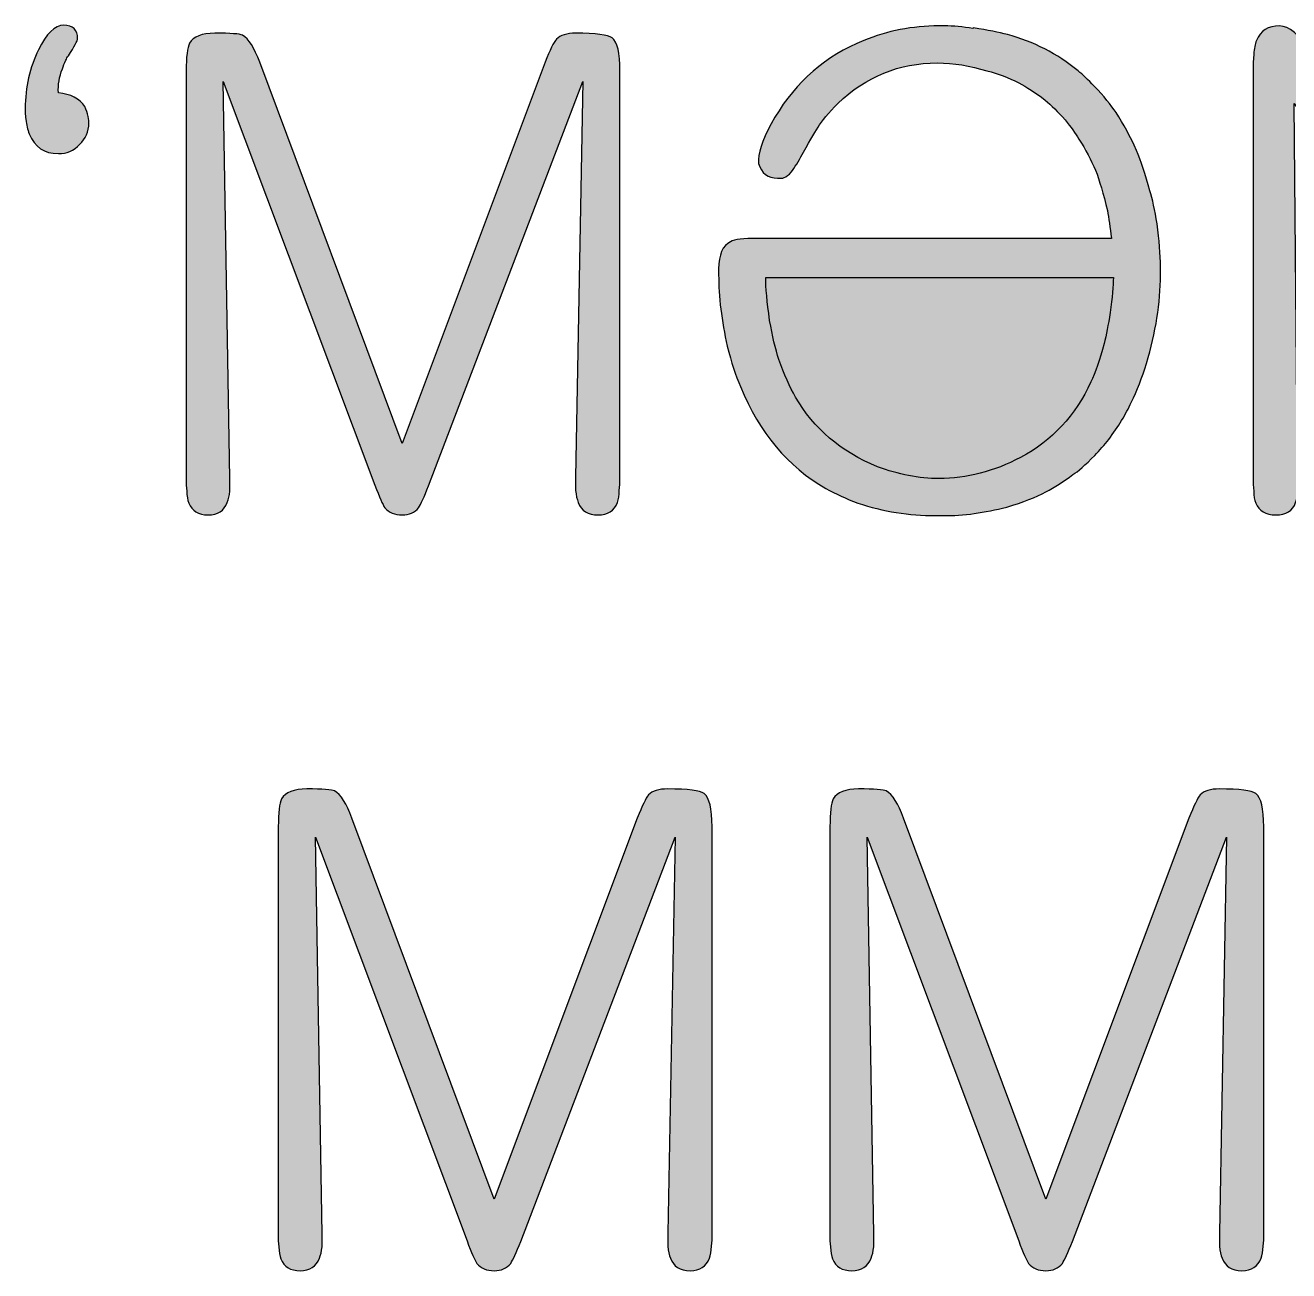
# Model space of a CAD drawing. Header units: centimetres. Extents: x -18.6 to 18.8, y -13 to 11.8.
# Drawn here: x -10.321 to -9.658, y -11.728 to -11.075 of the extents above; entities that cross this region are included whole.
import ezdxf

# ---------------------------------------------------------------- set-up
doc = ezdxf.new("R2010")
doc.units = ezdxf.units.CM
doc.header["$MEASUREMENT"] = 0
doc.layers.add('Layer 1', color=7, linetype='Continuous')

msp = doc.modelspace()

# ---------------------------------------------------------------- hatches: boundary and pattern name
at = {"layer": 'Layer 1', "true_color": 0x373435}
h = msp.add_hatch(color=250, dxfattribs=at)
edge = h.paths.add_edge_path()
edge.add_spline(control_points=[(-10.30366, -11.11001), (-10.29717, -11.1107), (-10.29254, -11.11314), (-10.28976, -11.1173), (-10.28907, -11.11893), (-10.28849, -11.12067), (-10.28802, -11.12251), (-10.28802, -11.12251), (-10.28768, -11.1246), (-10.28768, -11.1246), (-10.28768, -11.1246), (-10.28768, -11.12599), (-10.28768, -11.12599), (-10.28768, -11.13039), (-10.2893, -11.13409), (-10.29254, -11.1371), (-10.29555, -11.14035), (-10.29925, -11.14196), (-10.30366, -11.14196), (-10.31108, -11.14196), (-10.31616, -11.13849), (-10.31896, -11.13154), (-10.31988, -11.12946), (-10.32046, -11.12691), (-10.32069, -11.12391), (-10.32093, -11.12275), (-10.32104, -11.12159), (-10.32104, -11.12043), (-10.32104, -11.12043), (-10.32104, -11.11835), (-10.32104, -11.11835), (-10.32104, -11.10701), (-10.31872, -11.0967), (-10.31408, -11.08744), (-10.30992, -11.07888), (-10.30552, -11.07459), (-10.30088, -11.07459), (-10.29602, -11.07459), (-10.29359, -11.07691), (-10.29359, -11.08154), (-10.29359, -11.0827), (-10.2952, -11.0857), (-10.29844, -11.09057), (-10.29891, -11.09126), (-10.29938, -11.09207), (-10.29983, -11.09299), (-10.30053, -11.09438), (-10.30111, -11.09589), (-10.30157, -11.09751), (-10.30321, -11.10168), (-10.3039, -11.10585), (-10.30366, -11.11001)], knot_values=[0, 0, 0, 0, 0.058824, 0.058824, 0.058824, 0.117647, 0.117647, 0.117647, 0.176471, 0.176471, 0.176471, 0.235294, 0.235294, 0.235294, 0.294118, 0.294118, 0.294118, 0.352941, 0.352941, 0.352941, 0.411765, 0.411765, 0.411765, 0.470588, 0.470588, 0.470588, 0.529412, 0.529412, 0.529412, 0.588235, 0.588235, 0.588235, 0.647059, 0.647059, 0.647059, 0.705882, 0.705882, 0.705882, 0.764706, 0.764706, 0.764706, 0.823529, 0.823529, 0.823529, 0.882353, 0.882353, 0.882353, 0.941176, 0.941176, 0.941176, 1, 1, 1, 1], degree=3, periodic=1)
h = msp.add_hatch(color=250, dxfattribs=at)
edge = h.paths.add_edge_path()
edge.add_spline(control_points=[(-10.04822, -11.09404), (-10.04567, -11.08756), (-10.0437, -11.08351), (-10.04232, -11.08188), (-10.04024, -11.0798), (-10.03687, -11.07875), (-10.03224, -11.07875), (-10.02157, -11.07875), (-10.01521, -11.07957), (-10.01312, -11.08119), (-10.01033, -11.08327), (-10.00895, -11.08906), (-10.00895, -11.09856), (-10.00895, -11.09856), (-10.00895, -11.31561), (-10.00895, -11.31561), (-10.00895, -11.31561), (-10.0093, -11.31874), (-10.0093, -11.31874), (-10.0093, -11.32129), (-10.00964, -11.32337), (-10.01033, -11.32499), (-10.01197, -11.32939), (-10.01533, -11.33158), (-10.02042, -11.33158), (-10.02576, -11.33158), (-10.02923, -11.32939), (-10.03085, -11.32499), (-10.03155, -11.32337), (-10.032, -11.32129), (-10.03224, -11.31874), (-10.03224, -11.31874), (-10.03224, -11.31179), (-10.03224, -11.31179), (-10.03224, -11.31179), (-10.02842, -11.10411), (-10.02842, -11.10411), (-10.02842, -11.10411), (-10.10939, -11.31631), (-10.10939, -11.31631), (-10.1117, -11.3221), (-10.11345, -11.32592), (-10.11461, -11.32777), (-10.11669, -11.33032), (-10.11958, -11.33158), (-10.12329, -11.33158), (-10.12722, -11.33158), (-10.13025, -11.33032), (-10.13233, -11.32777), (-10.13349, -11.32615), (-10.13522, -11.32221), (-10.13754, -11.31596), (-10.13754, -11.31596), (-10.21713, -11.10411), (-10.21713, -11.10411), (-10.21713, -11.10411), (-10.21364, -11.31248), (-10.21364, -11.31248), (-10.21364, -11.31248), (-10.21364, -11.31908), (-10.21364, -11.31908), (-10.21388, -11.3214), (-10.21434, -11.32337), (-10.21505, -11.32499), (-10.21667, -11.32939), (-10.22002, -11.33158), (-10.22512, -11.33158), (-10.23022, -11.33158), (-10.23358, -11.3295), (-10.2352, -11.32534), (-10.23589, -11.32371), (-10.23624, -11.32163), (-10.23624, -11.31908), (-10.23624, -11.31908), (-10.23659, -11.31596), (-10.23659, -11.31596), (-10.23659, -11.31596), (-10.23659, -11.09856), (-10.23659, -11.09856), (-10.23659, -11.09114), (-10.23601, -11.08628), (-10.23485, -11.08396), (-10.23277, -11.08049), (-10.22836, -11.07875), (-10.22165, -11.07875), (-10.2133, -11.07875), (-10.20843, -11.0791), (-10.20705, -11.0798), (-10.2038, -11.08165), (-10.2008, -11.0864), (-10.198, -11.09404), (-10.198, -11.09404), (-10.12329, -11.29408), (-10.12329, -11.29408), (-10.12329, -11.29408), (-10.04822, -11.09404), (-10.04822, -11.09404)], knot_values=[0, 0, 0, 0, 0.03125, 0.03125, 0.03125, 0.0625, 0.0625, 0.0625, 0.09375, 0.09375, 0.09375, 0.125, 0.125, 0.125, 0.15625, 0.15625, 0.15625, 0.1875, 0.1875, 0.1875, 0.21875, 0.21875, 0.21875, 0.25, 0.25, 0.25, 0.28125, 0.28125, 0.28125, 0.3125, 0.3125, 0.3125, 0.34375, 0.34375, 0.34375, 0.375, 0.375, 0.375, 0.40625, 0.40625, 0.40625, 0.4375, 0.4375, 0.4375, 0.46875, 0.46875, 0.46875, 0.5, 0.5, 0.5, 0.53125, 0.53125, 0.53125, 0.5625, 0.5625, 0.5625, 0.59375, 0.59375, 0.59375, 0.625, 0.625, 0.625, 0.65625, 0.65625, 0.65625, 0.6875, 0.6875, 0.6875, 0.71875, 0.71875, 0.71875, 0.75, 0.75, 0.75, 0.78125, 0.78125, 0.78125, 0.8125, 0.8125, 0.8125, 0.84375, 0.84375, 0.84375, 0.875, 0.875, 0.875, 0.90625, 0.90625, 0.90625, 0.9375, 0.9375, 0.9375, 0.96875, 0.96875, 0.96875, 1, 1, 1, 1], degree=3, periodic=1)
h = msp.add_hatch(color=250, dxfattribs=at)
edge = h.paths.add_edge_path()
edge.add_spline(control_points=[(-9.84178, -11.07494), (-9.84178, -11.07494), (-9.83866, -11.07494), (-9.83866, -11.07494), (-9.83402, -11.07494), (-9.82904, -11.0754), (-9.82372, -11.07633), (-9.82372, -11.07633), (-9.82337, -11.07598), (-9.82337, -11.07598), (-9.81595, -11.07714), (-9.81005, -11.0783), (-9.80564, -11.07946), (-9.79197, -11.08315), (-9.77958, -11.08952), (-9.76846, -11.09856), (-9.76614, -11.10041), (-9.76336, -11.10307), (-9.76011, -11.10654), (-9.75501, -11.11186), (-9.7512, -11.11649), (-9.74865, -11.12043), (-9.74471, -11.12645), (-9.74111, -11.13306), (-9.73787, -11.14023), (-9.73556, -11.14578), (-9.73323, -11.15285), (-9.73091, -11.16141), (-9.72952, -11.16582), (-9.72825, -11.1716), (-9.7271, -11.17878), (-9.72594, -11.18735), (-9.72536, -11.19487), (-9.72536, -11.20135), (-9.72536, -11.20135), (-9.72536, -11.20553), (-9.72536, -11.20553), (-9.72536, -11.22034), (-9.72779, -11.23585), (-9.73265, -11.25206), (-9.73498, -11.25947), (-9.73764, -11.2663), (-9.74065, -11.27255), (-9.74343, -11.27856), (-9.74737, -11.28505), (-9.75246, -11.292), (-9.75478, -11.29477), (-9.75722, -11.29755), (-9.75977, -11.30034), (-9.76486, -11.30542), (-9.76868, -11.30879), (-9.77123, -11.3104), (-9.7761, -11.31411), (-9.78085, -11.31711), (-9.78548, -11.31943), (-9.79058, -11.32221), (-9.79741, -11.32487), (-9.80598, -11.32742), (-9.81757, -11.33043), (-9.82869, -11.33194), (-9.83935, -11.33194), (-9.83935, -11.33194), (-9.84352, -11.33194), (-9.84352, -11.33194), (-9.85719, -11.33194), (-9.87075, -11.32974), (-9.88419, -11.32534), (-9.8902, -11.32302), (-9.89577, -11.32047), (-9.90087, -11.31769), (-9.92079, -11.30635), (-9.93573, -11.28853), (-9.9457, -11.26421), (-9.94824, -11.25843), (-9.95056, -11.25137), (-9.95266, -11.24303), (-9.95567, -11.2296), (-9.95717, -11.21709), (-9.95717, -11.20553), (-9.95717, -11.20553), (-9.95717, -11.2024), (-9.95717, -11.2024), (-9.95717, -11.19498), (-9.95509, -11.19024), (-9.95091, -11.18816), (-9.94882, -11.187), (-9.94419, -11.18642), (-9.93701, -11.18642), (-9.89763, -11.18642), (-9.86147, -11.18642), (-9.82858, -11.18642), (-9.82858, -11.18642), (-9.75108, -11.18642), (-9.75108, -11.18642), (-9.75177, -11.18063), (-9.75246, -11.17577), (-9.75317, -11.17183), (-9.75525, -11.16303), (-9.75733, -11.15598), (-9.75941, -11.15065), (-9.76173, -11.14532), (-9.76463, -11.13988), (-9.7681, -11.13433), (-9.76996, -11.13132), (-9.77239, -11.12796), (-9.77541, -11.12425), (-9.77911, -11.12009), (-9.78259, -11.11661), (-9.78584, -11.11383), (-9.79092, -11.1099), (-9.79556, -11.10689), (-9.79973, -11.1048), (-9.80506, -11.10202), (-9.81062, -11.09994), (-9.81641, -11.09856), (-9.82522, -11.09578), (-9.8339, -11.09438), (-9.84248, -11.09438), (-9.8624, -11.09438), (-9.87978, -11.10145), (-9.89461, -11.11557), (-9.89947, -11.12067), (-9.90295, -11.12483), (-9.90503, -11.12807), (-9.90712, -11.13132), (-9.91014, -11.13652), (-9.91408, -11.1437), (-9.91593, -11.14717), (-9.9179, -11.15019), (-9.91998, -11.15273), (-9.92137, -11.15388), (-9.92253, -11.15459), (-9.92346, -11.15482), (-9.92393, -11.15482), (-9.92485, -11.15482), (-9.92623, -11.15482), (-9.93133, -11.15482), (-9.93469, -11.15227), (-9.93631, -11.14717), (-9.93631, -11.14625), (-9.93631, -11.14556), (-9.93631, -11.14509), (-9.93608, -11.13977), (-9.93318, -11.13236), (-9.92763, -11.12286), (-9.91651, -11.10411), (-9.90098, -11.09068), (-9.88106, -11.08257), (-9.86855, -11.07749), (-9.85546, -11.07494), (-9.84178, -11.07494)], knot_values=[0, 0, 0, 0, 0.02, 0.02, 0.02, 0.04, 0.04, 0.04, 0.06, 0.06, 0.06, 0.08, 0.08, 0.08, 0.1, 0.1, 0.1, 0.12, 0.12, 0.12, 0.14, 0.14, 0.14, 0.16, 0.16, 0.16, 0.18, 0.18, 0.18, 0.2, 0.2, 0.2, 0.22, 0.22, 0.22, 0.24, 0.24, 0.24, 0.26, 0.26, 0.26, 0.28, 0.28, 0.28, 0.3, 0.3, 0.3, 0.32, 0.32, 0.32, 0.34, 0.34, 0.34, 0.36, 0.36, 0.36, 0.38, 0.38, 0.38, 0.4, 0.4, 0.4, 0.42, 0.42, 0.42, 0.44, 0.44, 0.44, 0.46, 0.46, 0.46, 0.48, 0.48, 0.48, 0.5, 0.5, 0.5, 0.52, 0.52, 0.52, 0.54, 0.54, 0.54, 0.56, 0.56, 0.56, 0.58, 0.58, 0.58, 0.6, 0.6, 0.6, 0.62, 0.62, 0.62, 0.64, 0.64, 0.64, 0.66, 0.66, 0.66, 0.68, 0.68, 0.68, 0.7, 0.7, 0.7, 0.72, 0.72, 0.72, 0.74, 0.74, 0.74, 0.76, 0.76, 0.76, 0.78, 0.78, 0.78, 0.8, 0.8, 0.8, 0.82, 0.82, 0.82, 0.84, 0.84, 0.84, 0.86, 0.86, 0.86, 0.88, 0.88, 0.88, 0.9, 0.9, 0.9, 0.92, 0.92, 0.92, 0.94, 0.94, 0.94, 0.96, 0.96, 0.96, 0.98, 0.98, 0.98, 1, 1, 1, 1], degree=3, periodic=1)
h = msp.add_hatch(color=250, dxfattribs=at)
edge = h.paths.add_edge_path()
edge.add_spline(control_points=[(-9.50988, -11.08883), (-9.50988, -11.08883), (-9.50988, -11.08709), (-9.50988, -11.08709), (-9.50988, -11.08709), (-9.50954, -11.08501), (-9.50954, -11.08501), (-9.5093, -11.08315), (-9.50884, -11.08154), (-9.50814, -11.08015), (-9.50652, -11.07644), (-9.50328, -11.07459), (-9.49841, -11.07459), (-9.49308, -11.07459), (-9.48961, -11.07667), (-9.48799, -11.08084), (-9.4873, -11.08246), (-9.48695, -11.08454), (-9.48695, -11.08709), (-9.48695, -11.08709), (-9.4866, -11.09057), (-9.4866, -11.09057), (-9.4866, -11.09057), (-9.4866, -11.30693), (-9.4866, -11.30693), (-9.4866, -11.31781), (-9.48822, -11.32464), (-9.49146, -11.32742), (-9.49262, -11.32858), (-9.4939, -11.32939), (-9.49529, -11.32985), (-9.49714, -11.33078), (-9.49922, -11.33124), (-9.50154, -11.33124), (-9.50664, -11.33124), (-9.51243, -11.32638), (-9.51892, -11.31666), (-9.51892, -11.31666), (-9.65515, -11.11557), (-9.65515, -11.11557), (-9.65515, -11.11557), (-9.65342, -11.31248), (-9.65342, -11.31248), (-9.65342, -11.31248), (-9.65342, -11.31874), (-9.65342, -11.31874), (-9.65342, -11.32129), (-9.65376, -11.32337), (-9.65445, -11.32499), (-9.65585, -11.32939), (-9.65932, -11.33158), (-9.66488, -11.33158), (-9.67022, -11.33158), (-9.67369, -11.3295), (-9.6753, -11.32534), (-9.67601, -11.32371), (-9.67636, -11.32163), (-9.67636, -11.31908), (-9.67636, -11.31908), (-9.6767, -11.31561), (-9.6767, -11.31561), (-9.6767, -11.31561), (-9.6767, -11.09404), (-9.6767, -11.09404), (-9.6767, -11.09404), (-9.67636, -11.08987), (-9.67636, -11.08987), (-9.67613, -11.08686), (-9.67565, -11.08443), (-9.67496, -11.08257), (-9.67288, -11.07749), (-9.66882, -11.07494), (-9.6628, -11.07494), (-9.65793, -11.07494), (-9.65249, -11.07946), (-9.64646, -11.08848), (-9.64646, -11.08848), (-9.50814, -11.29303), (-9.50814, -11.29303), (-9.50814, -11.29303), (-9.50988, -11.08883), (-9.50988, -11.08883)], knot_values=[0, 0, 0, 0, 0.037037, 0.037037, 0.037037, 0.074074, 0.074074, 0.074074, 0.111111, 0.111111, 0.111111, 0.148148, 0.148148, 0.148148, 0.185185, 0.185185, 0.185185, 0.222222, 0.222222, 0.222222, 0.259259, 0.259259, 0.259259, 0.296296, 0.296296, 0.296296, 0.333333, 0.333333, 0.333333, 0.37037, 0.37037, 0.37037, 0.407407, 0.407407, 0.407407, 0.444444, 0.444444, 0.444444, 0.481481, 0.481481, 0.481481, 0.518519, 0.518519, 0.518519, 0.555556, 0.555556, 0.555556, 0.592593, 0.592593, 0.592593, 0.62963, 0.62963, 0.62963, 0.666667, 0.666667, 0.666667, 0.703704, 0.703704, 0.703704, 0.740741, 0.740741, 0.740741, 0.777778, 0.777778, 0.777778, 0.814815, 0.814815, 0.814815, 0.851852, 0.851852, 0.851852, 0.888889, 0.888889, 0.888889, 0.925926, 0.925926, 0.925926, 0.962963, 0.962963, 0.962963, 1, 1, 1, 1], degree=3, periodic=1)
h = msp.add_hatch(color=250, dxfattribs=at)
edge = h.paths.add_edge_path()
edge.add_spline(control_points=[(-9.93249, -11.20691), (-9.93249, -11.21224), (-9.9318, -11.21976), (-9.93041, -11.22948), (-9.92902, -11.23759), (-9.92739, -11.24442), (-9.92554, -11.24998), (-9.92276, -11.25785), (-9.91987, -11.26445), (-9.91685, -11.26977), (-9.90735, -11.28621), (-9.89299, -11.29837), (-9.87376, -11.30624), (-9.86286, -11.3104), (-9.8521, -11.31248), (-9.84144, -11.31248), (-9.82708, -11.31248), (-9.81283, -11.30879), (-9.79869, -11.30137), (-9.78224, -11.29258), (-9.76996, -11.27938), (-9.76185, -11.26179), (-9.75953, -11.25692), (-9.75722, -11.25021), (-9.7549, -11.24164), (-9.75374, -11.23724), (-9.7527, -11.2318), (-9.75177, -11.22532), (-9.75062, -11.21745), (-9.75004, -11.2113), (-9.75004, -11.20691), (-9.75004, -11.20691), (-9.93249, -11.20691), (-9.93249, -11.20691)], knot_values=[0, 0, 0, 0, 0.090909, 0.090909, 0.090909, 0.181818, 0.181818, 0.181818, 0.272727, 0.272727, 0.272727, 0.363636, 0.363636, 0.363636, 0.454545, 0.454545, 0.454545, 0.545455, 0.545455, 0.545455, 0.636364, 0.636364, 0.636364, 0.727273, 0.727273, 0.727273, 0.818182, 0.818182, 0.818182, 0.909091, 0.909091, 0.909091, 1, 1, 1, 1], degree=3, periodic=1)
h = msp.add_hatch(color=250, dxfattribs=at)
edge = h.paths.add_edge_path()
edge.add_spline(control_points=[(-9.99989, -11.49065), (-9.99734, -11.48417), (-9.99536, -11.48012), (-9.99398, -11.47849), (-9.9919, -11.47641), (-9.98854, -11.47537), (-9.98391, -11.47537), (-9.97324, -11.47537), (-9.96687, -11.47618), (-9.96478, -11.4778), (-9.962, -11.47989), (-9.96062, -11.48567), (-9.96062, -11.49517), (-9.96062, -11.49517), (-9.96062, -11.71222), (-9.96062, -11.71222), (-9.96062, -11.71222), (-9.96097, -11.71535), (-9.96097, -11.71535), (-9.96097, -11.7179), (-9.96131, -11.71998), (-9.962, -11.72161), (-9.96363, -11.726), (-9.96699, -11.7282), (-9.97209, -11.7282), (-9.97742, -11.7282), (-9.98089, -11.726), (-9.98252, -11.72161), (-9.98322, -11.71998), (-9.98367, -11.7179), (-9.98391, -11.71535), (-9.98391, -11.71535), (-9.98391, -11.7084), (-9.98391, -11.7084), (-9.98391, -11.7084), (-9.98008, -11.50072), (-9.98008, -11.50072), (-9.98008, -11.50072), (-10.06106, -11.71292), (-10.06106, -11.71292), (-10.06337, -11.71871), (-10.06511, -11.72253), (-10.06627, -11.72438), (-10.06835, -11.72693), (-10.07125, -11.7282), (-10.07496, -11.7282), (-10.07889, -11.7282), (-10.08191, -11.72693), (-10.084, -11.72438), (-10.08516, -11.72276), (-10.08689, -11.71882), (-10.08921, -11.71257), (-10.08921, -11.71257), (-10.16879, -11.50072), (-10.16879, -11.50072), (-10.16879, -11.50072), (-10.16531, -11.70909), (-10.16531, -11.70909), (-10.16531, -11.70909), (-10.16531, -11.71569), (-10.16531, -11.71569), (-10.16555, -11.71801), (-10.16601, -11.71998), (-10.16671, -11.72161), (-10.16833, -11.726), (-10.17169, -11.7282), (-10.17679, -11.7282), (-10.18188, -11.7282), (-10.18524, -11.72611), (-10.18687, -11.72195), (-10.18756, -11.72033), (-10.18791, -11.71824), (-10.18791, -11.71569), (-10.18791, -11.71569), (-10.18826, -11.71257), (-10.18826, -11.71257), (-10.18826, -11.71257), (-10.18826, -11.49517), (-10.18826, -11.49517), (-10.18826, -11.48776), (-10.18768, -11.48289), (-10.18652, -11.48058), (-10.18443, -11.4771), (-10.18003, -11.47537), (-10.17332, -11.47537), (-10.16497, -11.47537), (-10.1601, -11.47571), (-10.15872, -11.47641), (-10.15546, -11.47826), (-10.15246, -11.48301), (-10.14967, -11.49065), (-10.14967, -11.49065), (-10.07496, -11.69069), (-10.07496, -11.69069), (-10.07496, -11.69069), (-9.99989, -11.49065), (-9.99989, -11.49065)], knot_values=[0, 0, 0, 0, 0.03125, 0.03125, 0.03125, 0.0625, 0.0625, 0.0625, 0.09375, 0.09375, 0.09375, 0.125, 0.125, 0.125, 0.15625, 0.15625, 0.15625, 0.1875, 0.1875, 0.1875, 0.21875, 0.21875, 0.21875, 0.25, 0.25, 0.25, 0.28125, 0.28125, 0.28125, 0.3125, 0.3125, 0.3125, 0.34375, 0.34375, 0.34375, 0.375, 0.375, 0.375, 0.40625, 0.40625, 0.40625, 0.4375, 0.4375, 0.4375, 0.46875, 0.46875, 0.46875, 0.5, 0.5, 0.5, 0.53125, 0.53125, 0.53125, 0.5625, 0.5625, 0.5625, 0.59375, 0.59375, 0.59375, 0.625, 0.625, 0.625, 0.65625, 0.65625, 0.65625, 0.6875, 0.6875, 0.6875, 0.71875, 0.71875, 0.71875, 0.75, 0.75, 0.75, 0.78125, 0.78125, 0.78125, 0.8125, 0.8125, 0.8125, 0.84375, 0.84375, 0.84375, 0.875, 0.875, 0.875, 0.90625, 0.90625, 0.90625, 0.9375, 0.9375, 0.9375, 0.96875, 0.96875, 0.96875, 1, 1, 1, 1], degree=3, periodic=1)
h = msp.add_hatch(color=250, dxfattribs=at)
edge = h.paths.add_edge_path()
edge.add_spline(control_points=[(-9.71039, -11.49065), (-9.70784, -11.48417), (-9.70587, -11.48012), (-9.70448, -11.47849), (-9.7024, -11.47641), (-9.69904, -11.47537), (-9.69441, -11.47537), (-9.68374, -11.47537), (-9.67737, -11.47618), (-9.67528, -11.4778), (-9.6725, -11.47989), (-9.67112, -11.48567), (-9.67112, -11.49517), (-9.67112, -11.49517), (-9.67112, -11.71222), (-9.67112, -11.71222), (-9.67112, -11.71222), (-9.67146, -11.71535), (-9.67146, -11.71535), (-9.67146, -11.7179), (-9.67181, -11.71998), (-9.6725, -11.72161), (-9.67413, -11.726), (-9.6775, -11.7282), (-9.68258, -11.7282), (-9.68792, -11.7282), (-9.6914, -11.726), (-9.69301, -11.72161), (-9.69372, -11.71998), (-9.69417, -11.7179), (-9.69441, -11.71535), (-9.69441, -11.71535), (-9.69441, -11.7084), (-9.69441, -11.7084), (-9.69441, -11.7084), (-9.69059, -11.50072), (-9.69059, -11.50072), (-9.69059, -11.50072), (-9.77156, -11.71292), (-9.77156, -11.71292), (-9.77387, -11.71871), (-9.77561, -11.72253), (-9.77677, -11.72438), (-9.77886, -11.72693), (-9.78175, -11.7282), (-9.78546, -11.7282), (-9.78939, -11.7282), (-9.79242, -11.72693), (-9.7945, -11.72438), (-9.79566, -11.72276), (-9.79739, -11.71882), (-9.79971, -11.71257), (-9.79971, -11.71257), (-9.87929, -11.50072), (-9.87929, -11.50072), (-9.87929, -11.50072), (-9.87581, -11.70909), (-9.87581, -11.70909), (-9.87581, -11.70909), (-9.87581, -11.71569), (-9.87581, -11.71569), (-9.87605, -11.71801), (-9.87651, -11.71998), (-9.8772, -11.72161), (-9.87883, -11.726), (-9.88219, -11.7282), (-9.88729, -11.7282), (-9.89238, -11.7282), (-9.89575, -11.72611), (-9.89737, -11.72195), (-9.89806, -11.72033), (-9.89841, -11.71824), (-9.89841, -11.71569), (-9.89841, -11.71569), (-9.89875, -11.71257), (-9.89875, -11.71257), (-9.89875, -11.71257), (-9.89875, -11.49517), (-9.89875, -11.49517), (-9.89875, -11.48776), (-9.89817, -11.48289), (-9.89702, -11.48058), (-9.89494, -11.4771), (-9.89053, -11.47537), (-9.88382, -11.47537), (-9.87547, -11.47537), (-9.8706, -11.47571), (-9.86922, -11.47641), (-9.86597, -11.47826), (-9.86296, -11.48301), (-9.86017, -11.49065), (-9.86017, -11.49065), (-9.78546, -11.69069), (-9.78546, -11.69069), (-9.78546, -11.69069), (-9.71039, -11.49065), (-9.71039, -11.49065)], knot_values=[0, 0, 0, 0, 0.03125, 0.03125, 0.03125, 0.0625, 0.0625, 0.0625, 0.09375, 0.09375, 0.09375, 0.125, 0.125, 0.125, 0.15625, 0.15625, 0.15625, 0.1875, 0.1875, 0.1875, 0.21875, 0.21875, 0.21875, 0.25, 0.25, 0.25, 0.28125, 0.28125, 0.28125, 0.3125, 0.3125, 0.3125, 0.34375, 0.34375, 0.34375, 0.375, 0.375, 0.375, 0.40625, 0.40625, 0.40625, 0.4375, 0.4375, 0.4375, 0.46875, 0.46875, 0.46875, 0.5, 0.5, 0.5, 0.53125, 0.53125, 0.53125, 0.5625, 0.5625, 0.5625, 0.59375, 0.59375, 0.59375, 0.625, 0.625, 0.625, 0.65625, 0.65625, 0.65625, 0.6875, 0.6875, 0.6875, 0.71875, 0.71875, 0.71875, 0.75, 0.75, 0.75, 0.78125, 0.78125, 0.78125, 0.8125, 0.8125, 0.8125, 0.84375, 0.84375, 0.84375, 0.875, 0.875, 0.875, 0.90625, 0.90625, 0.90625, 0.9375, 0.9375, 0.9375, 0.96875, 0.96875, 0.96875, 1, 1, 1, 1], degree=3, periodic=1)

# ---------------------------------------------------------------- linework, layer by layer
at = {"layer": 'Layer 1', "color": 250}
for points, knots in [([(-10.30366, -11.11001), (-10.29717, -11.1107), (-10.29254, -11.11314), (-10.28976, -11.1173), (-10.28907, -11.11893), (-10.28849, -11.12067), (-10.28802, -11.12251), (-10.28802, -11.12251), (-10.28768, -11.1246), (-10.28768, -11.1246), (-10.28768, -11.1246), (-10.28768, -11.12599), (-10.28768, -11.12599), (-10.28768, -11.13039), (-10.2893, -11.13409), (-10.29254, -11.1371), (-10.29555, -11.14035), (-10.29925, -11.14196), (-10.30366, -11.14196), (-10.31108, -11.14196), (-10.31616, -11.13849), (-10.31896, -11.13154), (-10.31988, -11.12946), (-10.32046, -11.12691), (-10.32069, -11.12391), (-10.32093, -11.12275), (-10.32104, -11.12159), (-10.32104, -11.12043), (-10.32104, -11.12043), (-10.32104, -11.11835), (-10.32104, -11.11835), (-10.32104, -11.10701), (-10.31872, -11.0967), (-10.31408, -11.08744), (-10.30992, -11.07888), (-10.30552, -11.07459), (-10.30088, -11.07459), (-10.29602, -11.07459), (-10.29359, -11.07691), (-10.29359, -11.08154), (-10.29359, -11.0827), (-10.2952, -11.0857), (-10.29844, -11.09057), (-10.29891, -11.09126), (-10.29938, -11.09207), (-10.29983, -11.09299), (-10.30053, -11.09438), (-10.30111, -11.09589), (-10.30157, -11.09751), (-10.30321, -11.10168), (-10.3039, -11.10585), (-10.30366, -11.11001)], [0, 0, 0, 0, 0.058824, 0.058824, 0.058824, 0.117647, 0.117647, 0.117647, 0.176471, 0.176471, 0.176471, 0.235294, 0.235294, 0.235294, 0.294118, 0.294118, 0.294118, 0.352941, 0.352941, 0.352941, 0.411765, 0.411765, 0.411765, 0.470588, 0.470588, 0.470588, 0.529412, 0.529412, 0.529412, 0.588235, 0.588235, 0.588235, 0.647059, 0.647059, 0.647059, 0.705882, 0.705882, 0.705882, 0.764706, 0.764706, 0.764706, 0.823529, 0.823529, 0.823529, 0.882353, 0.882353, 0.882353, 0.941176, 0.941176, 0.941176, 1, 1, 1, 1]), ([(-10.04822, -11.09404), (-10.04567, -11.08756), (-10.0437, -11.08351), (-10.04232, -11.08188), (-10.04024, -11.0798), (-10.03687, -11.07875), (-10.03224, -11.07875), (-10.02157, -11.07875), (-10.01521, -11.07957), (-10.01312, -11.08119), (-10.01033, -11.08327), (-10.00895, -11.08906), (-10.00895, -11.09856), (-10.00895, -11.09856), (-10.00895, -11.31561), (-10.00895, -11.31561), (-10.00895, -11.31561), (-10.0093, -11.31874), (-10.0093, -11.31874), (-10.0093, -11.32129), (-10.00964, -11.32337), (-10.01033, -11.32499), (-10.01197, -11.32939), (-10.01533, -11.33158), (-10.02042, -11.33158), (-10.02576, -11.33158), (-10.02923, -11.32939), (-10.03085, -11.32499), (-10.03155, -11.32337), (-10.032, -11.32129), (-10.03224, -11.31874), (-10.03224, -11.31874), (-10.03224, -11.31179), (-10.03224, -11.31179), (-10.03224, -11.31179), (-10.02842, -11.10411), (-10.02842, -11.10411), (-10.02842, -11.10411), (-10.10939, -11.31631), (-10.10939, -11.31631), (-10.1117, -11.3221), (-10.11345, -11.32592), (-10.11461, -11.32777), (-10.11669, -11.33032), (-10.11958, -11.33158), (-10.12329, -11.33158), (-10.12722, -11.33158), (-10.13025, -11.33032), (-10.13233, -11.32777), (-10.13349, -11.32615), (-10.13522, -11.32221), (-10.13754, -11.31596), (-10.13754, -11.31596), (-10.21713, -11.10411), (-10.21713, -11.10411), (-10.21713, -11.10411), (-10.21364, -11.31248), (-10.21364, -11.31248), (-10.21364, -11.31248), (-10.21364, -11.31908), (-10.21364, -11.31908), (-10.21388, -11.3214), (-10.21434, -11.32337), (-10.21505, -11.32499), (-10.21667, -11.32939), (-10.22002, -11.33158), (-10.22512, -11.33158), (-10.23022, -11.33158), (-10.23358, -11.3295), (-10.2352, -11.32534), (-10.23589, -11.32371), (-10.23624, -11.32163), (-10.23624, -11.31908), (-10.23624, -11.31908), (-10.23659, -11.31596), (-10.23659, -11.31596), (-10.23659, -11.31596), (-10.23659, -11.09856), (-10.23659, -11.09856), (-10.23659, -11.09114), (-10.23601, -11.08628), (-10.23485, -11.08396), (-10.23277, -11.08049), (-10.22836, -11.07875), (-10.22165, -11.07875), (-10.2133, -11.07875), (-10.20843, -11.0791), (-10.20705, -11.0798), (-10.2038, -11.08165), (-10.2008, -11.0864), (-10.198, -11.09404), (-10.198, -11.09404), (-10.12329, -11.29408), (-10.12329, -11.29408), (-10.12329, -11.29408), (-10.04822, -11.09404), (-10.04822, -11.09404)], [0, 0, 0, 0, 0.03125, 0.03125, 0.03125, 0.0625, 0.0625, 0.0625, 0.09375, 0.09375, 0.09375, 0.125, 0.125, 0.125, 0.15625, 0.15625, 0.15625, 0.1875, 0.1875, 0.1875, 0.21875, 0.21875, 0.21875, 0.25, 0.25, 0.25, 0.28125, 0.28125, 0.28125, 0.3125, 0.3125, 0.3125, 0.34375, 0.34375, 0.34375, 0.375, 0.375, 0.375, 0.40625, 0.40625, 0.40625, 0.4375, 0.4375, 0.4375, 0.46875, 0.46875, 0.46875, 0.5, 0.5, 0.5, 0.53125, 0.53125, 0.53125, 0.5625, 0.5625, 0.5625, 0.59375, 0.59375, 0.59375, 0.625, 0.625, 0.625, 0.65625, 0.65625, 0.65625, 0.6875, 0.6875, 0.6875, 0.71875, 0.71875, 0.71875, 0.75, 0.75, 0.75, 0.78125, 0.78125, 0.78125, 0.8125, 0.8125, 0.8125, 0.84375, 0.84375, 0.84375, 0.875, 0.875, 0.875, 0.90625, 0.90625, 0.90625, 0.9375, 0.9375, 0.9375, 0.96875, 0.96875, 0.96875, 1, 1, 1, 1]), ([(-9.84178, -11.07494), (-9.84178, -11.07494), (-9.83866, -11.07494), (-9.83866, -11.07494), (-9.83402, -11.07494), (-9.82904, -11.0754), (-9.82372, -11.07633), (-9.82372, -11.07633), (-9.82337, -11.07598), (-9.82337, -11.07598), (-9.81595, -11.07714), (-9.81005, -11.0783), (-9.80564, -11.07946), (-9.79197, -11.08315), (-9.77958, -11.08952), (-9.76846, -11.09856), (-9.76614, -11.10041), (-9.76336, -11.10307), (-9.76011, -11.10654), (-9.75501, -11.11186), (-9.7512, -11.11649), (-9.74865, -11.12043), (-9.74471, -11.12645), (-9.74111, -11.13306), (-9.73787, -11.14023), (-9.73556, -11.14578), (-9.73323, -11.15285), (-9.73091, -11.16141), (-9.72952, -11.16582), (-9.72825, -11.1716), (-9.7271, -11.17878), (-9.72594, -11.18735), (-9.72536, -11.19487), (-9.72536, -11.20135), (-9.72536, -11.20135), (-9.72536, -11.20553), (-9.72536, -11.20553), (-9.72536, -11.22034), (-9.72779, -11.23585), (-9.73265, -11.25206), (-9.73498, -11.25947), (-9.73764, -11.2663), (-9.74065, -11.27255), (-9.74343, -11.27856), (-9.74737, -11.28505), (-9.75246, -11.292), (-9.75478, -11.29477), (-9.75722, -11.29755), (-9.75977, -11.30034), (-9.76486, -11.30542), (-9.76868, -11.30879), (-9.77123, -11.3104), (-9.7761, -11.31411), (-9.78085, -11.31711), (-9.78548, -11.31943), (-9.79058, -11.32221), (-9.79741, -11.32487), (-9.80598, -11.32742), (-9.81757, -11.33043), (-9.82869, -11.33194), (-9.83935, -11.33194), (-9.83935, -11.33194), (-9.84352, -11.33194), (-9.84352, -11.33194), (-9.85719, -11.33194), (-9.87075, -11.32974), (-9.88419, -11.32534), (-9.8902, -11.32302), (-9.89577, -11.32047), (-9.90087, -11.31769), (-9.92079, -11.30635), (-9.93573, -11.28853), (-9.9457, -11.26421), (-9.94824, -11.25843), (-9.95056, -11.25137), (-9.95266, -11.24303), (-9.95567, -11.2296), (-9.95717, -11.21709), (-9.95717, -11.20553), (-9.95717, -11.20553), (-9.95717, -11.2024), (-9.95717, -11.2024), (-9.95717, -11.19498), (-9.95509, -11.19024), (-9.95091, -11.18816), (-9.94882, -11.187), (-9.94419, -11.18642), (-9.93701, -11.18642), (-9.89763, -11.18642), (-9.86147, -11.18642), (-9.82858, -11.18642), (-9.82858, -11.18642), (-9.75108, -11.18642), (-9.75108, -11.18642), (-9.75177, -11.18063), (-9.75246, -11.17577), (-9.75317, -11.17183), (-9.75525, -11.16303), (-9.75733, -11.15598), (-9.75941, -11.15065), (-9.76173, -11.14532), (-9.76463, -11.13988), (-9.7681, -11.13433), (-9.76996, -11.13132), (-9.77239, -11.12796), (-9.77541, -11.12425), (-9.77911, -11.12009), (-9.78259, -11.11661), (-9.78584, -11.11383), (-9.79092, -11.1099), (-9.79556, -11.10689), (-9.79973, -11.1048), (-9.80506, -11.10202), (-9.81062, -11.09994), (-9.81641, -11.09856), (-9.82522, -11.09578), (-9.8339, -11.09438), (-9.84248, -11.09438), (-9.8624, -11.09438), (-9.87978, -11.10145), (-9.89461, -11.11557), (-9.89947, -11.12067), (-9.90295, -11.12483), (-9.90503, -11.12807), (-9.90712, -11.13132), (-9.91014, -11.13652), (-9.91408, -11.1437), (-9.91593, -11.14717), (-9.9179, -11.15019), (-9.91998, -11.15273), (-9.92137, -11.15388), (-9.92253, -11.15459), (-9.92346, -11.15482), (-9.92393, -11.15482), (-9.92485, -11.15482), (-9.92623, -11.15482), (-9.93133, -11.15482), (-9.93469, -11.15227), (-9.93631, -11.14717), (-9.93631, -11.14625), (-9.93631, -11.14556), (-9.93631, -11.14509), (-9.93608, -11.13977), (-9.93318, -11.13236), (-9.92763, -11.12286), (-9.91651, -11.10411), (-9.90098, -11.09068), (-9.88106, -11.08257), (-9.86855, -11.07749), (-9.85546, -11.07494), (-9.84178, -11.07494)], [0, 0, 0, 0, 0.02, 0.02, 0.02, 0.04, 0.04, 0.04, 0.06, 0.06, 0.06, 0.08, 0.08, 0.08, 0.1, 0.1, 0.1, 0.12, 0.12, 0.12, 0.14, 0.14, 0.14, 0.16, 0.16, 0.16, 0.18, 0.18, 0.18, 0.2, 0.2, 0.2, 0.22, 0.22, 0.22, 0.24, 0.24, 0.24, 0.26, 0.26, 0.26, 0.28, 0.28, 0.28, 0.3, 0.3, 0.3, 0.32, 0.32, 0.32, 0.34, 0.34, 0.34, 0.36, 0.36, 0.36, 0.38, 0.38, 0.38, 0.4, 0.4, 0.4, 0.42, 0.42, 0.42, 0.44, 0.44, 0.44, 0.46, 0.46, 0.46, 0.48, 0.48, 0.48, 0.5, 0.5, 0.5, 0.52, 0.52, 0.52, 0.54, 0.54, 0.54, 0.56, 0.56, 0.56, 0.58, 0.58, 0.58, 0.6, 0.6, 0.6, 0.62, 0.62, 0.62, 0.64, 0.64, 0.64, 0.66, 0.66, 0.66, 0.68, 0.68, 0.68, 0.7, 0.7, 0.7, 0.72, 0.72, 0.72, 0.74, 0.74, 0.74, 0.76, 0.76, 0.76, 0.78, 0.78, 0.78, 0.8, 0.8, 0.8, 0.82, 0.82, 0.82, 0.84, 0.84, 0.84, 0.86, 0.86, 0.86, 0.88, 0.88, 0.88, 0.9, 0.9, 0.9, 0.92, 0.92, 0.92, 0.94, 0.94, 0.94, 0.96, 0.96, 0.96, 0.98, 0.98, 0.98, 1, 1, 1, 1]), ([(-9.50988, -11.08883), (-9.50988, -11.08883), (-9.50988, -11.08709), (-9.50988, -11.08709), (-9.50988, -11.08709), (-9.50954, -11.08501), (-9.50954, -11.08501), (-9.5093, -11.08315), (-9.50884, -11.08154), (-9.50814, -11.08015), (-9.50652, -11.07644), (-9.50328, -11.07459), (-9.49841, -11.07459), (-9.49308, -11.07459), (-9.48961, -11.07667), (-9.48799, -11.08084), (-9.4873, -11.08246), (-9.48695, -11.08454), (-9.48695, -11.08709), (-9.48695, -11.08709), (-9.4866, -11.09057), (-9.4866, -11.09057), (-9.4866, -11.09057), (-9.4866, -11.30693), (-9.4866, -11.30693), (-9.4866, -11.31781), (-9.48822, -11.32464), (-9.49146, -11.32742), (-9.49262, -11.32858), (-9.4939, -11.32939), (-9.49529, -11.32985), (-9.49714, -11.33078), (-9.49922, -11.33124), (-9.50154, -11.33124), (-9.50664, -11.33124), (-9.51243, -11.32638), (-9.51892, -11.31666), (-9.51892, -11.31666), (-9.65515, -11.11557), (-9.65515, -11.11557), (-9.65515, -11.11557), (-9.65342, -11.31248), (-9.65342, -11.31248), (-9.65342, -11.31248), (-9.65342, -11.31874), (-9.65342, -11.31874), (-9.65342, -11.32129), (-9.65376, -11.32337), (-9.65445, -11.32499), (-9.65585, -11.32939), (-9.65932, -11.33158), (-9.66488, -11.33158), (-9.67022, -11.33158), (-9.67369, -11.3295), (-9.6753, -11.32534), (-9.67601, -11.32371), (-9.67636, -11.32163), (-9.67636, -11.31908), (-9.67636, -11.31908), (-9.6767, -11.31561), (-9.6767, -11.31561), (-9.6767, -11.31561), (-9.6767, -11.09404), (-9.6767, -11.09404), (-9.6767, -11.09404), (-9.67636, -11.08987), (-9.67636, -11.08987), (-9.67613, -11.08686), (-9.67565, -11.08443), (-9.67496, -11.08257), (-9.67288, -11.07749), (-9.66882, -11.07494), (-9.6628, -11.07494), (-9.65793, -11.07494), (-9.65249, -11.07946), (-9.64646, -11.08848), (-9.64646, -11.08848), (-9.50814, -11.29303), (-9.50814, -11.29303), (-9.50814, -11.29303), (-9.50988, -11.08883), (-9.50988, -11.08883)], [0, 0, 0, 0, 0.037037, 0.037037, 0.037037, 0.074074, 0.074074, 0.074074, 0.111111, 0.111111, 0.111111, 0.148148, 0.148148, 0.148148, 0.185185, 0.185185, 0.185185, 0.222222, 0.222222, 0.222222, 0.259259, 0.259259, 0.259259, 0.296296, 0.296296, 0.296296, 0.333333, 0.333333, 0.333333, 0.37037, 0.37037, 0.37037, 0.407407, 0.407407, 0.407407, 0.444444, 0.444444, 0.444444, 0.481481, 0.481481, 0.481481, 0.518519, 0.518519, 0.518519, 0.555556, 0.555556, 0.555556, 0.592593, 0.592593, 0.592593, 0.62963, 0.62963, 0.62963, 0.666667, 0.666667, 0.666667, 0.703704, 0.703704, 0.703704, 0.740741, 0.740741, 0.740741, 0.777778, 0.777778, 0.777778, 0.814815, 0.814815, 0.814815, 0.851852, 0.851852, 0.851852, 0.888889, 0.888889, 0.888889, 0.925926, 0.925926, 0.925926, 0.962963, 0.962963, 0.962963, 1, 1, 1, 1]), ([(-9.93249, -11.20691), (-9.93249, -11.21224), (-9.9318, -11.21976), (-9.93041, -11.22948), (-9.92902, -11.23759), (-9.92739, -11.24442), (-9.92554, -11.24998), (-9.92276, -11.25785), (-9.91987, -11.26445), (-9.91685, -11.26977), (-9.90735, -11.28621), (-9.89299, -11.29837), (-9.87376, -11.30624), (-9.86286, -11.3104), (-9.8521, -11.31248), (-9.84144, -11.31248), (-9.82708, -11.31248), (-9.81283, -11.30879), (-9.79869, -11.30137), (-9.78224, -11.29258), (-9.76996, -11.27938), (-9.76185, -11.26179), (-9.75953, -11.25692), (-9.75722, -11.25021), (-9.7549, -11.24164), (-9.75374, -11.23724), (-9.7527, -11.2318), (-9.75177, -11.22532), (-9.75062, -11.21745), (-9.75004, -11.2113), (-9.75004, -11.20691), (-9.75004, -11.20691), (-9.93249, -11.20691), (-9.93249, -11.20691)], [0, 0, 0, 0, 0.090909, 0.090909, 0.090909, 0.181818, 0.181818, 0.181818, 0.272727, 0.272727, 0.272727, 0.363636, 0.363636, 0.363636, 0.454545, 0.454545, 0.454545, 0.545455, 0.545455, 0.545455, 0.636364, 0.636364, 0.636364, 0.727273, 0.727273, 0.727273, 0.818182, 0.818182, 0.818182, 0.909091, 0.909091, 0.909091, 1, 1, 1, 1]), ([(-9.99989, -11.49065), (-9.99734, -11.48417), (-9.99536, -11.48012), (-9.99398, -11.47849), (-9.9919, -11.47641), (-9.98854, -11.47537), (-9.98391, -11.47537), (-9.97324, -11.47537), (-9.96687, -11.47618), (-9.96478, -11.4778), (-9.962, -11.47989), (-9.96062, -11.48567), (-9.96062, -11.49517), (-9.96062, -11.49517), (-9.96062, -11.71222), (-9.96062, -11.71222), (-9.96062, -11.71222), (-9.96097, -11.71535), (-9.96097, -11.71535), (-9.96097, -11.7179), (-9.96131, -11.71998), (-9.962, -11.72161), (-9.96363, -11.726), (-9.96699, -11.7282), (-9.97209, -11.7282), (-9.97742, -11.7282), (-9.98089, -11.726), (-9.98252, -11.72161), (-9.98322, -11.71998), (-9.98367, -11.7179), (-9.98391, -11.71535), (-9.98391, -11.71535), (-9.98391, -11.7084), (-9.98391, -11.7084), (-9.98391, -11.7084), (-9.98008, -11.50072), (-9.98008, -11.50072), (-9.98008, -11.50072), (-10.06106, -11.71292), (-10.06106, -11.71292), (-10.06337, -11.71871), (-10.06511, -11.72253), (-10.06627, -11.72438), (-10.06835, -11.72693), (-10.07125, -11.7282), (-10.07496, -11.7282), (-10.07889, -11.7282), (-10.08191, -11.72693), (-10.084, -11.72438), (-10.08516, -11.72276), (-10.08689, -11.71882), (-10.08921, -11.71257), (-10.08921, -11.71257), (-10.16879, -11.50072), (-10.16879, -11.50072), (-10.16879, -11.50072), (-10.16531, -11.70909), (-10.16531, -11.70909), (-10.16531, -11.70909), (-10.16531, -11.71569), (-10.16531, -11.71569), (-10.16555, -11.71801), (-10.16601, -11.71998), (-10.16671, -11.72161), (-10.16833, -11.726), (-10.17169, -11.7282), (-10.17679, -11.7282), (-10.18188, -11.7282), (-10.18524, -11.72611), (-10.18687, -11.72195), (-10.18756, -11.72033), (-10.18791, -11.71824), (-10.18791, -11.71569), (-10.18791, -11.71569), (-10.18826, -11.71257), (-10.18826, -11.71257), (-10.18826, -11.71257), (-10.18826, -11.49517), (-10.18826, -11.49517), (-10.18826, -11.48776), (-10.18768, -11.48289), (-10.18652, -11.48058), (-10.18443, -11.4771), (-10.18003, -11.47537), (-10.17332, -11.47537), (-10.16497, -11.47537), (-10.1601, -11.47571), (-10.15872, -11.47641), (-10.15546, -11.47826), (-10.15246, -11.48301), (-10.14967, -11.49065), (-10.14967, -11.49065), (-10.07496, -11.69069), (-10.07496, -11.69069), (-10.07496, -11.69069), (-9.99989, -11.49065), (-9.99989, -11.49065)], [0, 0, 0, 0, 0.03125, 0.03125, 0.03125, 0.0625, 0.0625, 0.0625, 0.09375, 0.09375, 0.09375, 0.125, 0.125, 0.125, 0.15625, 0.15625, 0.15625, 0.1875, 0.1875, 0.1875, 0.21875, 0.21875, 0.21875, 0.25, 0.25, 0.25, 0.28125, 0.28125, 0.28125, 0.3125, 0.3125, 0.3125, 0.34375, 0.34375, 0.34375, 0.375, 0.375, 0.375, 0.40625, 0.40625, 0.40625, 0.4375, 0.4375, 0.4375, 0.46875, 0.46875, 0.46875, 0.5, 0.5, 0.5, 0.53125, 0.53125, 0.53125, 0.5625, 0.5625, 0.5625, 0.59375, 0.59375, 0.59375, 0.625, 0.625, 0.625, 0.65625, 0.65625, 0.65625, 0.6875, 0.6875, 0.6875, 0.71875, 0.71875, 0.71875, 0.75, 0.75, 0.75, 0.78125, 0.78125, 0.78125, 0.8125, 0.8125, 0.8125, 0.84375, 0.84375, 0.84375, 0.875, 0.875, 0.875, 0.90625, 0.90625, 0.90625, 0.9375, 0.9375, 0.9375, 0.96875, 0.96875, 0.96875, 1, 1, 1, 1]), ([(-9.71039, -11.49065), (-9.70784, -11.48417), (-9.70587, -11.48012), (-9.70448, -11.47849), (-9.7024, -11.47641), (-9.69904, -11.47537), (-9.69441, -11.47537), (-9.68374, -11.47537), (-9.67737, -11.47618), (-9.67528, -11.4778), (-9.6725, -11.47989), (-9.67112, -11.48567), (-9.67112, -11.49517), (-9.67112, -11.49517), (-9.67112, -11.71222), (-9.67112, -11.71222), (-9.67112, -11.71222), (-9.67146, -11.71535), (-9.67146, -11.71535), (-9.67146, -11.7179), (-9.67181, -11.71998), (-9.6725, -11.72161), (-9.67413, -11.726), (-9.6775, -11.7282), (-9.68258, -11.7282), (-9.68792, -11.7282), (-9.6914, -11.726), (-9.69301, -11.72161), (-9.69372, -11.71998), (-9.69417, -11.7179), (-9.69441, -11.71535), (-9.69441, -11.71535), (-9.69441, -11.7084), (-9.69441, -11.7084), (-9.69441, -11.7084), (-9.69059, -11.50072), (-9.69059, -11.50072), (-9.69059, -11.50072), (-9.77156, -11.71292), (-9.77156, -11.71292), (-9.77387, -11.71871), (-9.77561, -11.72253), (-9.77677, -11.72438), (-9.77886, -11.72693), (-9.78175, -11.7282), (-9.78546, -11.7282), (-9.78939, -11.7282), (-9.79242, -11.72693), (-9.7945, -11.72438), (-9.79566, -11.72276), (-9.79739, -11.71882), (-9.79971, -11.71257), (-9.79971, -11.71257), (-9.87929, -11.50072), (-9.87929, -11.50072), (-9.87929, -11.50072), (-9.87581, -11.70909), (-9.87581, -11.70909), (-9.87581, -11.70909), (-9.87581, -11.71569), (-9.87581, -11.71569), (-9.87605, -11.71801), (-9.87651, -11.71998), (-9.8772, -11.72161), (-9.87883, -11.726), (-9.88219, -11.7282), (-9.88729, -11.7282), (-9.89238, -11.7282), (-9.89575, -11.72611), (-9.89737, -11.72195), (-9.89806, -11.72033), (-9.89841, -11.71824), (-9.89841, -11.71569), (-9.89841, -11.71569), (-9.89875, -11.71257), (-9.89875, -11.71257), (-9.89875, -11.71257), (-9.89875, -11.49517), (-9.89875, -11.49517), (-9.89875, -11.48776), (-9.89817, -11.48289), (-9.89702, -11.48058), (-9.89494, -11.4771), (-9.89053, -11.47537), (-9.88382, -11.47537), (-9.87547, -11.47537), (-9.8706, -11.47571), (-9.86922, -11.47641), (-9.86597, -11.47826), (-9.86296, -11.48301), (-9.86017, -11.49065), (-9.86017, -11.49065), (-9.78546, -11.69069), (-9.78546, -11.69069), (-9.78546, -11.69069), (-9.71039, -11.49065), (-9.71039, -11.49065)], [0, 0, 0, 0, 0.03125, 0.03125, 0.03125, 0.0625, 0.0625, 0.0625, 0.09375, 0.09375, 0.09375, 0.125, 0.125, 0.125, 0.15625, 0.15625, 0.15625, 0.1875, 0.1875, 0.1875, 0.21875, 0.21875, 0.21875, 0.25, 0.25, 0.25, 0.28125, 0.28125, 0.28125, 0.3125, 0.3125, 0.3125, 0.34375, 0.34375, 0.34375, 0.375, 0.375, 0.375, 0.40625, 0.40625, 0.40625, 0.4375, 0.4375, 0.4375, 0.46875, 0.46875, 0.46875, 0.5, 0.5, 0.5, 0.53125, 0.53125, 0.53125, 0.5625, 0.5625, 0.5625, 0.59375, 0.59375, 0.59375, 0.625, 0.625, 0.625, 0.65625, 0.65625, 0.65625, 0.6875, 0.6875, 0.6875, 0.71875, 0.71875, 0.71875, 0.75, 0.75, 0.75, 0.78125, 0.78125, 0.78125, 0.8125, 0.8125, 0.8125, 0.84375, 0.84375, 0.84375, 0.875, 0.875, 0.875, 0.90625, 0.90625, 0.90625, 0.9375, 0.9375, 0.9375, 0.96875, 0.96875, 0.96875, 1, 1, 1, 1])]:
    msp.add_open_spline(points, degree=3, knots=knots, dxfattribs=at)

doc.saveas('drawing.dxf')
